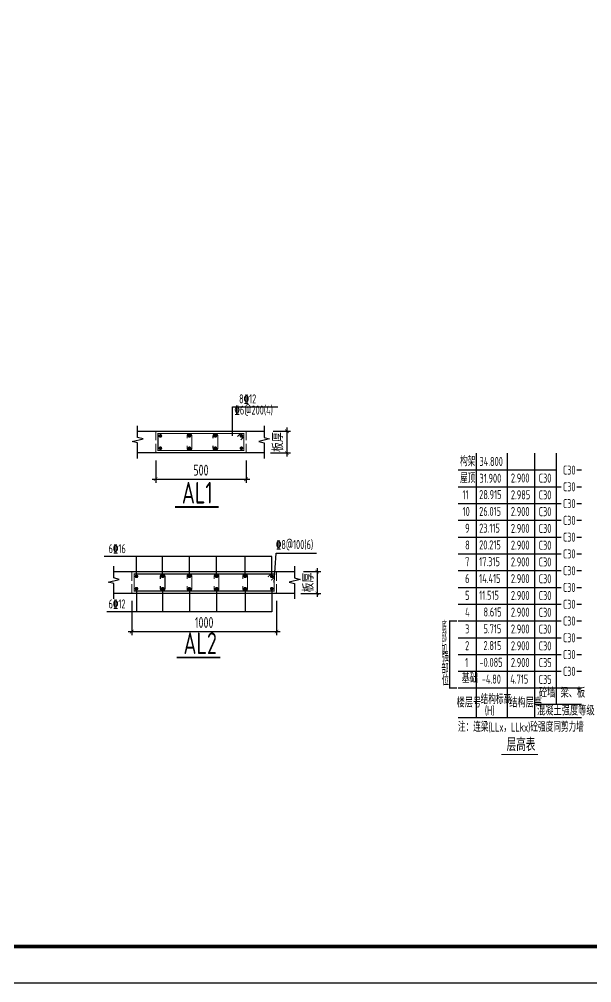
# Model space of a CAD drawing. Extents: x -461650 to 361314, y 245336 to 769729.
# Drawn here: x 28878 to 44700, y 400518 to 427141 of the extents above; entities that cross this region are included whole.
import ezdxf
from ezdxf.enums import TextEntityAlignment as Align

# ---------------------------------------------------------------- set-up
doc = ezdxf.new("R2010")
doc.units = 0
doc.header["$LTSCALE"] = 1000
doc.linetypes.add('DASH', pattern=[0.35, 0.25, -0.1])
doc.layers.get('0').update_dxf_attribs({"linetype": 'CONTINUOUS'})
doc.layers.get('DEFPOINTS').update_dxf_attribs({"linetype": 'CONTINUOUS'})
for name, color, linetype in [('-TK', 7, 'CONTINUOUS'), ('AXIS', 3, 'CONTINUOUS'), ('BEAM_DE', 7, 'CONTINUOUS'), ('NUM', 7, 'CONTINUOUS'), ('REIN', 6, 'CONTINUOUS'), ('S-0-TEXT', 7, 'CONTINUOUS'), ('S-B表格', 2, 'CONTINUOUS'), ('TEXT', 2, 'CONTINUOUS'), ('THIN', 7, 'CONTINUOUS'), ('大样详图_文字', 60, 'CONTINUOUS')]:
    doc.layers.add(name, color=color, linetype=linetype)
for name, color, linetype, lineweight in [('7549', 9, 'CONTINUOUS', 18), ('S-REIN', 12, 'CONTINUOUS', 50), ('S-Thin-D', 7, 'DASH', 18)]:
    doc.layers.add(name, color=color, linetype=linetype, lineweight=lineweight)
doc.styles.add('TSSD_DIMENSION', font='Tssdeng.shx', dxfattribs={"width": 0.7, "bigfont": 'tssdchn.shx'})
doc.styles.add('TSSD_Norm', font='Tssdeng.shx', dxfattribs={"bigfont": 'tssdchn.shx'})
doc.styles.add('TSSD_REIN', font='tssdeng.shx', dxfattribs={"width": 0.7, "height": 300, "bigfont": 'tssdchn.shx'})
doc.dimstyles.new('TSSD_25_100', dxfattribs={"dimtxt": 300, "dimasz": 100, "dimexe": 100, "dimexo": 250, "dimgap": 100, "dimtad": 1, "dimdec": 0, "dimlfac": 0.25, "dimzin": 0, "dimdsep": 46, "dimtxsty": 'TSSD_DIMENSION', "dimblk": 'ARCHTICK', "dimcen": 0, "dimdle": 100, "dimclrt": 7, "dimadec": 0, "dimazin": 0, "dimtfac": 1, "dimtdec": 0, "dimtix": 1, "dimtmove": 2, "dimatfit": 3, "dimldrblk": 'ARCHTICK', "dimfxl": 0, "dimtolj": 1, "dimtzin": 0, "dimarcsym": 0})

# ---------------------------------------------------------------- blocks, each defined once
blk = doc.blocks.new('B20200424131938')
at = {"layer": '7549', "const_width": 40}
blk.add_lwpolyline([(417, 3688), (217, 3688), (217, 1834), (417, 1834)], dxfattribs=at)
at = {"layer": 'S-0-TEXT'}
blk.add_lwpolyline([(1641, 0, 27, 27, 0), (2658, 0, 0, 0, 0)], format="xyseb", dxfattribs=at)
at = {"layer": 'S-B表格'}
for p, q in [((952, 1021), (952, 8323)), ((1817, 1021), (1817, 8323)), ((2567, 1021), (2567, 8323)), ((3167, 1385), (3167, 8323)), ((452, 7859), (3167, 7859)), ((3731, 7859), (3862, 7859)), ((3731, 7859), (3862, 7859)), ((3731, 7859), (3862, 7859)), ((3731, 7859), (3862, 7859)), ((3731, 7859), (3862, 7859)), ((3731, 7859), (3862, 7859)), ((452, 7396), (3167, 7396)), ((452, 7396), (3167, 7396)), ((452, 7396), (3167, 7396)), ((452, 7396), (3167, 7396)), ((3167, 7396), (3298, 7396)), ((3167, 7396), (3298, 7396)), ((3167, 7396), (3298, 7396)), ((3167, 7396), (3298, 7396)), ((3167, 7396), (3298, 7396)), ((3167, 7396), (3298, 7396)), ((3731, 7396), (3862, 7396)), ((3731, 7396), (3862, 7396)), ((3731, 7396), (3862, 7396)), ((3731, 7396), (3862, 7396)), ((3731, 7396), (3862, 7396)), ((3731, 7396), (3862, 7396)), ((452, 6932), (3167, 6932)), ((452, 6932), (3167, 6932)), ((3167, 6932), (3298, 6932)), ((3167, 6932), (3298, 6932)), ((3167, 6932), (3298, 6932)), ((3731, 6932), (3862, 6932)), ((3731, 6932), (3862, 6932)), ((3731, 6932), (3862, 6932)), ((452, 6469), (3167, 6469)), ((452, 6469), (3167, 6469)), ((3167, 6469), (3298, 6469)), ((3167, 6469), (3298, 6469)), ((3167, 6469), (3298, 6469)), ((3731, 6469), (3862, 6469)), ((3731, 6469), (3862, 6469)), ((3731, 6469), (3862, 6469)), ((452, 6005), (3167, 6005)), ((452, 6005), (3167, 6005)), ((3167, 6005), (3298, 6005)), ((3167, 6005), (3298, 6005)), ((3167, 6005), (3298, 6005)), ((3731, 6005), (3862, 6005)), ((3731, 6005), (3862, 6005)), ((3731, 6005), (3862, 6005)), ((452, 5542), (3167, 5542)), ((452, 5542), (3167, 5542)), ((3167, 5542), (3298, 5542)), ((3167, 5542), (3298, 5542)), ((3167, 5542), (3298, 5542)), ((3731, 5542), (3862, 5542)), ((3731, 5542), (3862, 5542)), ((3731, 5542), (3862, 5542)), ((452, 5078), (3167, 5078)), ((452, 5078), (3167, 5078)), ((3167, 5078), (3298, 5078)), ((3167, 5078), (3298, 5078)), ((3167, 5078), (3298, 5078)), ((3731, 5078), (3862, 5078)), ((3731, 5078), (3862, 5078)), ((3731, 5078), (3862, 5078)), ((452, 4615), (3167, 4615)), ((3167, 4615), (3298, 4615)), ((3731, 4615), (3862, 4615)), ((452, 4151), (3167, 4151)), ((3167, 4151), (3298, 4151)), ((3731, 4151), (3862, 4151)), ((452, 3688), (3167, 3688)), ((3167, 3688), (3298, 3688)), ((3731, 3688), (3862, 3688)), ((452, 3224), (3167, 3224)), ((3167, 3224), (3298, 3224)), ((3731, 3224), (3862, 3224)), ((452, 2761), (3167, 2761)), ((3167, 2761), (3298, 2761)), ((3731, 2761), (3862, 2761)), ((452, 2297), (3167, 2297)), ((3167, 2297), (3298, 2297)), ((3731, 2297), (3862, 2297)), ((452, 1834), (3167, 1834)), ((452, 1834), (3862, 1834)), ((452, 1834), (2854, 1834)), ((452, 1834), (2854, 1834)), ((2567, 1385), (3862, 1385)), ((452, 1021), (3862, 1021))]:
    blk.add_line(p, q, dxfattribs=at)
at = {"style": 'TSSD_REIN'}
for s, width, p, p2 in [('底', 0.535575, (-3, 3408), (134, 3408)), ('部', 0.530918, (-3, 3100), (134, 3100)), ('加', 0.526341, (-3, 2774), (134, 2774))]:
    blk.add_text(s, height=285, dxfattribs=dict(at, width=width)).set_placement(p, p2, align=Align.FIT)
for s, height, width, p in [('强', 285, 0.535575, (-3, 2477)), ('部', 285, 0.535575, (-13, 2146)), ('位', 285, 0.535575, (-3, 1820)), ('砼墙', 250, 0.7, (2681, 1495)), ('梁、板', 250, 0.7, (3279, 1495))]:
    blk.add_text(s, height=height, dxfattribs=dict(at, width=width)).set_placement(p, align=Align.BOTTOM_LEFT)
for s, width, p in [('结构标高', 0.65, (1070, 1392)), ('楼层号', 0.7, (405, 1299)), ('(H)', 0.65, (1188, 1086)), ('结构层高', 0.7, (1860, 1299)), ('混凝土强度等级', 0.7, (2629, 1080))]:
    blk.add_text(s, height=250, dxfattribs=dict(at, width=width)).set_placement(p)
at = {"layer": 'S-0-TEXT', "style": 'TSSD_REIN', "width": 0.7}
blk.add_text('层高表', height=360, dxfattribs=at).set_placement((1790, 90))
at = {"layer": 'S-B表格', "style": 'TSSD_REIN'}
for s, width, p in [('构架', 0.65, (503, 7966)), ('34.800', 0.7, (1039, 7969)), ('屋顶', 0.65, (503, 7502)), ('31.900', 0.7, (1039, 7505)), ('2.900', 0.7, (1907, 7512)), ('C30', 0.7, (2675, 7508)), ('C30', 0.65, (3345, 7731)), ('C30', 0.65, (3345, 7731)), ('C30', 0.65, (3345, 7268)), ('C30', 0.65, (3345, 7268)), ('11', 0.7, (572, 7050)), ('28.915', 0.7, (1031, 7053)), ('2.985', 0.7, (1907, 7048)), ('C30', 0.7, (2675, 7045)), ('C30', 0.65, (3345, 6804)), ('10', 0.7, (572, 6587)), ('26.015', 0.7, (1031, 6590)), ('2.900', 0.7, (1907, 6585)), ('C30', 0.7, (2675, 6581)), ('C30', 0.65, (3345, 6341)), ('9', 0.7, (642, 6123)), ('23.115', 0.7, (1031, 6126)), ('2.900', 0.7, (1907, 6121)), ('C30', 0.7, (2675, 6118)), ('C30', 0.65, (3345, 5877)), ('8', 0.7, (642, 5660)), ('20.215', 0.7, (1031, 5663)), ('2.900', 0.7, (1907, 5658)), ('C30', 0.7, (2675, 5654)), ('C30', 0.65, (3345, 5414)), ('7', 0.7, (642, 5196)), ('17.315', 0.7, (1031, 5199)), ('2.900', 0.7, (1907, 5194)), ('C30', 0.7, (2675, 5191)), ('C30', 0.65, (3345, 4950)), ('6', 0.7, (642, 4733)), ('14.415', 0.7, (1031, 4736)), ('2.900', 0.7, (1907, 4731)), ('C30', 0.7, (2675, 4727)), ('C30', 0.65, (3345, 4487)), ('5', 0.7, (642, 4269)), ('11.515', 0.7, (1031, 4272)), ('2.900', 0.7, (1907, 4267)), ('C30', 0.7, (2675, 4264)), ('C30', 0.65, (3345, 4023)), ('4', 0.7, (642, 3806)), ('8.615', 0.7, (1150, 3809)), ('2.900', 0.7, (1907, 3804)), ('C30', 0.7, (2675, 3800)), ('C30', 0.65, (3345, 3560)), ('3', 0.7, (642, 3342)), ('5.715', 0.7, (1150, 3345)), ('2.900', 0.7, (1907, 3340)), ('C30', 0.7, (2675, 3337)), ('C30', 0.65, (3345, 3096)), ('2', 0.7, (642, 2879)), ('2.815', 0.7, (1150, 2882)), ('2.900', 0.7, (1907, 2877)), ('C30', 0.7, (2675, 2873)), ('1', 0.7, (642, 2415)), ('-0.085', 0.7, (1038, 2418)), ('2.900', 0.7, (1907, 2413)), ('C30', 0.65, (3345, 2633)), ('C35', 0.7, (2675, 2410)), ('C30', 0.65, (3345, 2169)), ('基础', 0.7, (545, 1974)), ('-4.80', 0.7, (1103, 1955)), ('4.715', 0.7, (1891, 1955)), ('C35', 0.7, (2675, 1946))]:
    blk.add_text(s, height=250, dxfattribs=dict(at, width=width)).set_placement(p)
at = {"layer": 'TEXT', "style": 'TSSD_REIN', "width": 0.65}
blk.add_text('注：连梁(LLx，LLkx)砼强度同剪力墙', height=250, dxfattribs=at).set_placement((443, 627))
blk = doc.blocks.new('_ArchTick')
at = {"color": 0, "linetype": 'ByBlock', "const_width": 0.15}
blk.add_lwpolyline([(-0.5, -0.5), (0.5, 0.5)], dxfattribs=at)
blk = doc.blocks.new('*D2992')
at = {"layer": 'AXIS', "color": 0, "lineweight": -2}
for p, q in [((36274, 415858), (36274, 415058)), ((35898, 415758), (36374, 415758)), ((35817, 415158), (36374, 415158))]:
    blk.add_line(p, q, dxfattribs=at)
at = {"layer": 'DEFPOINTS', "color": 0}
for p in [(35648, 415758), (35567, 415158), (36274, 415158)]:
    blk.add_point(p, dxfattribs=at)
at = {"layer": 'AXIS', "color": 0, "lineweight": -2, "xscale": 100, "yscale": 100, "zscale": 100}
for p, rotation in [((36274, 415758), 90), ((36274, 415158), 270)]:
    blk.add_blockref('_ArchTick', p, dxfattribs=dict(at, rotation=rotation))
at = {"layer": 'AXIS', "color": 7, "insert": (36024, 415458), "char_height": 300, "attachment_point": 5, "rotation": 90, "style": 'TSSD_DIMENSION'}
blk.add_mtext('\\A1;板厚', dxfattribs=at)
blk = doc.blocks.new('*D2993')
at = {"layer": 'AXIS', "color": 0, "lineweight": -2}
for p, q in [((32648, 414948), (32648, 414332)), ((35148, 414948), (35148, 414332)), ((32548, 414432), (35248, 414432))]:
    blk.add_line(p, q, dxfattribs=at)
at = {"layer": 'DEFPOINTS', "color": 0}
for p in [(32648, 415198), (35148, 415198), (35148, 414432)]:
    blk.add_point(p, dxfattribs=at)
at = {"layer": 'AXIS', "color": 0, "lineweight": -2, "xscale": 100, "yscale": 100, "zscale": 100, "rotation": 180}
blk.add_blockref('_ArchTick', (32648, 414432), dxfattribs=at)
at = {"layer": 'AXIS', "color": 0, "lineweight": -2, "xscale": 100, "yscale": 100, "zscale": 100}
blk.add_blockref('_ArchTick', (35148, 414432), dxfattribs=at)
at = {"layer": 'AXIS', "color": 7, "insert": (33898, 414682), "char_height": 300, "attachment_point": 5, "style": 'TSSD_DIMENSION'}
blk.add_mtext('\\A1;500', dxfattribs=at)
blk = doc.blocks.new('*D2994')
at = {"layer": 'AXIS', "color": 0, "lineweight": -2}
for p, q in [((36738, 411877), (37214, 411877)), ((37114, 411977), (37114, 411177)), ((36656, 411277), (37214, 411277))]:
    blk.add_line(p, q, dxfattribs=at)
at = {"layer": 'DEFPOINTS', "color": 0}
for p in [(36488, 411877), (36406, 411277), (37114, 411277)]:
    blk.add_point(p, dxfattribs=at)
at = {"layer": 'AXIS', "color": 0, "lineweight": -2, "xscale": 100, "yscale": 100, "zscale": 100}
for p, rotation in [((37114, 411877), 90), ((37114, 411277), 270)]:
    blk.add_blockref('_ArchTick', p, dxfattribs=dict(at, rotation=rotation))
at = {"layer": 'AXIS', "color": 7, "insert": (36864, 411577), "char_height": 300, "attachment_point": 5, "rotation": 90, "style": 'TSSD_DIMENSION'}
blk.add_mtext('\\A1;板厚', dxfattribs=at)
blk = doc.blocks.new('*D2995')
at = {"layer": 'AXIS', "color": 0, "lineweight": -2}
for p, q in [((31988, 411067), (31988, 410123)), ((35988, 411067), (35988, 410123)), ((31888, 410223), (36088, 410223))]:
    blk.add_line(p, q, dxfattribs=at)
at = {"layer": 'DEFPOINTS', "color": 0}
for p in [(31988, 411317), (35988, 411317), (35988, 410223)]:
    blk.add_point(p, dxfattribs=at)
at = {"layer": 'AXIS', "color": 0, "lineweight": -2, "xscale": 100, "yscale": 100, "zscale": 100, "rotation": 180}
blk.add_blockref('_ArchTick', (31988, 410223), dxfattribs=at)
at = {"layer": 'AXIS', "color": 0, "lineweight": -2, "xscale": 100, "yscale": 100, "zscale": 100}
blk.add_blockref('_ArchTick', (35988, 410223), dxfattribs=at)
at = {"layer": 'AXIS', "color": 7, "insert": (33988, 410473), "char_height": 300, "attachment_point": 5, "style": 'TSSD_DIMENSION'}
blk.add_mtext('\\A1;1000', dxfattribs=at)
blk = doc.blocks.new('A1')
blk.add_lwpolyline([(0, 59400), (0, 0), (84100, 0), (84100, 59400)], close=True)
at = {"const_width": 100}
blk.add_lwpolyline([(2500, 58400), (2500, 1000), (83100, 1000), (83100, 58400)], close=True, dxfattribs=at)

msp = doc.modelspace()

# ---------------------------------------------------------------- linework, layer by layer
at = {"layer": 'BEAM_DE'}
for p, q in [((32148.03, 415758.19), (35648.03, 415758.19)), ((32648.03, 415158.19), (32148.03, 415158.19)), ((35148.03, 415158.19), (32648.03, 415158.19)), ((35648.03, 415158.19), (35148.03, 415158.19)), ((31487.53, 411877.45), (36487.53, 411877.45)), ((31987.53, 411277.45), (31487.53, 411277.45)), ((35987.53, 411277.45), (31987.53, 411277.45)), ((36487.53, 411277.45), (35987.53, 411277.45))]:
    msp.add_line(p, q, dxfattribs=at)
at = {"layer": 'REIN', "const_width": 30}
for points in [[(33516.03, 415358.19), (33516.03, 415288.19, 1), (33646.03, 415288.19), (33646.03, 415628.19, 1), (33516.03, 415628.19), (33516.03, 415558.19)], [(34233.03, 415358.19), (34233.03, 415288.19, 1), (34363.03, 415288.19), (34363.03, 415628.19, 1), (34233.03, 415628.19), (34233.03, 415558.19)], [(32775.53, 411477.45), (32775.53, 411407.45, 1), (32905.53, 411407.45), (32905.53, 411747.45, 1), (32775.53, 411747.45), (32775.53, 411677.45)], [(33516.03, 411477.45), (33516.03, 411407.45, 1), (33646.03, 411407.45), (33646.03, 411747.45, 1), (33516.03, 411747.45), (33516.03, 411677.45)], [(34265.53, 411477.45), (34265.53, 411407.45, 1), (34395.53, 411407.45), (34395.53, 411747.45, 1), (34265.53, 411747.45), (34265.53, 411677.45)], [(35055.7, 411477.45), (35055.7, 411407.45, 1), (35185.7, 411407.45), (35185.7, 411747.45, 1), (35055.7, 411747.45), (35055.7, 411677.45)]]:
    msp.add_lwpolyline(points, format="xyb", dxfattribs=at)
at = {"layer": 'S-B表格', "color": 6, "linetype": 'ByBlock', "ltscale": 0.5, "const_width": 30}
msp.add_lwpolyline([(41010.07, 412369.99), (43856.45, 412369.99)], dxfattribs=at)
at = {"layer": 'S-REIN', "const_width": 30}
for points in [[(35083.03, 415693.19), (35083.03, 415223.19), (32713.03, 415223.19), (32713.03, 415693.19), (35083.03, 415693.19)], [(34906.25, 415608.34), (34991.1, 415693.19)], [(35083.03, 415601.27), (34998.17, 415516.42)], [(35922.53, 411812.45), (35922.53, 411342.45), (32052.53, 411342.45), (32052.53, 411812.45), (35922.53, 411812.45)], [(35745.75, 411727.59), (35830.61, 411812.45)], [(35922.53, 411720.52), (35837.68, 411635.67)]]:
    msp.add_lwpolyline(points, dxfattribs=at)
at = {"layer": 'S-REIN', "const_width": 50}
for points in [[(32753.03, 415628.19, 1), (32803.03, 415628.19, 1)], [(33556.03, 415628.19, 1), (33606.03, 415628.19, 1)], [(34273.03, 415628.19, 1), (34323.03, 415628.19, 1)], [(34993.03, 415628.19, 1), (35043.03, 415628.19, 1)], [(32753.03, 415288.19, 1), (32803.03, 415288.19, 1)], [(33556.03, 415288.19, 1), (33606.03, 415288.19, 1)], [(34273.03, 415288.19, 1), (34323.03, 415288.19, 1)], [(34993.03, 415288.19, 1), (35043.03, 415288.19, 1)], [(32092.53, 411747.45, 1), (32142.53, 411747.45, 1)], [(32815.53, 411747.45, 1), (32865.53, 411747.45, 1)], [(33556.03, 411747.45, 1), (33606.03, 411747.45, 1)], [(34305.53, 411747.45, 1), (34355.53, 411747.45, 1)], [(35095.7, 411747.45, 1), (35145.7, 411747.45, 1)], [(35832.53, 411747.45, 1), (35882.53, 411747.45, 1)], [(32092.53, 411407.45, 1), (32142.53, 411407.45, 1)], [(32815.53, 411407.45, 1), (32865.53, 411407.45, 1)], [(33556.03, 411407.45, 1), (33606.03, 411407.45, 1)], [(34305.53, 411407.45, 1), (34355.53, 411407.45, 1)], [(35095.7, 411407.45, 1), (35145.7, 411407.45, 1)], [(35832.53, 411407.45, 1), (35882.53, 411407.45, 1)]]:
    msp.add_lwpolyline(points, format="xyb", close=True, dxfattribs=at)
at = {"layer": 'S-Thin-D'}
for p, q in [((32648.03, 415158.19), (32648.03, 415758.19)), ((35148.03, 415158.19), (35148.03, 415758.19)), ((31987.53, 411277.45), (31987.53, 411877.45)), ((35987.53, 411277.45), (35987.53, 411877.45))]:
    msp.add_line(p, q, dxfattribs=at)
at = {"layer": 'TEXT', "const_width": 50}
for points in [[(33184.18, 413663.69), (34389.58, 413663.69)], [(33228.27, 409504.73), (34433.67, 409504.73)]]:
    msp.add_lwpolyline(points, dxfattribs=at)
at = {"layer": 'THIN'}
for points in [[(32148.03, 415008.19), (32148.03, 415433.19), (31998.03, 415470.69), (32298.03, 415545.69), (32148.03, 415583.19), (32148.03, 415908.19)], [(35648.03, 415908.19), (35648.03, 415583.19), (35798.03, 415545.69), (35498.03, 415470.69), (35648.03, 415433.19), (35648.03, 415008.19)], [(31487.53, 411127.45), (31487.53, 411552.45), (31337.53, 411589.95), (31637.53, 411664.95), (31487.53, 411702.45), (31487.53, 412027.45)], [(36487.53, 412027.45), (36487.53, 411702.45), (36637.53, 411664.95), (36337.53, 411589.95), (36487.53, 411552.45), (36487.53, 411127.45)]]:
    msp.add_lwpolyline(points, dxfattribs=at)
at = {"layer": '大样详图_文字'}
for p, q in [((34775.23, 416428.19), (36021.23, 416428.19)), ((34775.23, 415628.19), (34775.23, 416428.19)), ((35857.53, 412292.67), (31226.64, 412292.67)), ((32117.53, 411747.45), (32117.53, 412292.67)), ((32840.53, 411747.45), (32840.53, 412292.67)), ((33581.03, 411747.45), (33581.03, 412292.67)), ((34330.53, 411747.45), (34330.53, 412292.67)), ((35120.7, 411747.45), (35120.7, 412292.67)), ((35857.53, 411747.45), (35857.53, 412292.67)), ((35922.53, 411577.45), (35980.64, 412390.67)), ((35980.64, 412390.67), (37096.14, 412390.67)), ((32117.53, 411407.45), (32117.53, 410771.67)), ((32840.53, 411407.45), (32840.53, 410771.67)), ((33581.03, 411407.45), (33581.03, 410771.67)), ((34330.53, 411407.45), (34330.53, 410771.67)), ((35120.7, 411407.45), (35120.7, 410771.67)), ((35857.53, 411407.45), (35857.53, 410771.67)), ((35857.53, 410771.67), (31293.64, 410771.67))]:
    msp.add_line(p, q, dxfattribs=at)

# ---------------------------------------------------------------- block references
at = {"layer": '-TK'}
msp.add_blockref('A1', (-27258.09, 400518.16), dxfattribs=at)
at = {"layer": 'S-B表格'}
msp.add_blockref('B20200424131938', (40558.44, 406828.39), dxfattribs=at)

# ---------------------------------------------------------------- texts
at = {"layer": 'NUM', "style": 'TSSD_Norm', "width": 0.7}
for s, p in [('AL1', (33372.21, 413759.53)), ('AL2', (33416.3, 409600.57))]:
    msp.add_text(s, height=600, dxfattribs=at).set_placement(p)
at = {"layer": '大样详图_文字', "style": 'TSSD_REIN', "width": 0.7}
for s, p in [('8\x8412', (34953.62, 416451.45)), ('%%1326@200(4)', (34826.37, 416142.67)), ('%%1328@100(6)', (35969.87, 412426.16)), ('6%%13216', (31345.59, 412312.54))]:
    msp.add_text(s, height=250, dxfattribs=at).set_placement(p, align=Align.BOTTOM_LEFT)
at = {"layer": '大样详图_文字', "color": 1, "style": 'TSSD_REIN', "width": 0.7}
msp.add_text('6%%13212', height=250, dxfattribs=at).set_placement((31345.59, 410785.04), align=Align.BOTTOM_LEFT)

# ---------------------------------------------------------------- dimensions: what is measured, and where the dimension line sits
at = {"layer": 'AXIS'}
for base, p1, p2, picture, middle in [((36274.07, 415158.19), (35648.03, 415758.19), (35566.85, 415158.19), '*D2992', (36024.07, 415458.19)), ((37113.57, 411277.45), (36487.53, 411877.45), (36406.35, 411277.45), '*D2994', (36863.57, 411577.45))]:
    dim = msp.add_linear_dim(base=base, p1=p1, p2=p2, angle=90, text='板厚', dimstyle='TSSD_25_100', dxfattribs=at)
    dim.commit()
    dim.dimension.update_dxf_attribs({"geometry": picture, "text_midpoint": middle})
dim = msp.add_linear_dim(base=(35148.03, 414432.43), p1=(32648.03, 415197.94), p2=(35148.03, 415197.94), text='500', dimstyle='TSSD_25_100', dxfattribs=at)
dim.commit()
dim.dimension.update_dxf_attribs({"geometry": '*D2993', "text_midpoint": (33898.03, 414682.43)})
dim = msp.add_linear_dim(base=(35987.53, 410223.19), p1=(31987.53, 411317.19), p2=(35987.53, 411317.19), dimstyle='TSSD_25_100', dxfattribs=at)
dim.commit()
dim.dimension.update_dxf_attribs({"geometry": '*D2995', "text_midpoint": (33987.53, 410473.19)})

doc.saveas('drawing.dxf')
